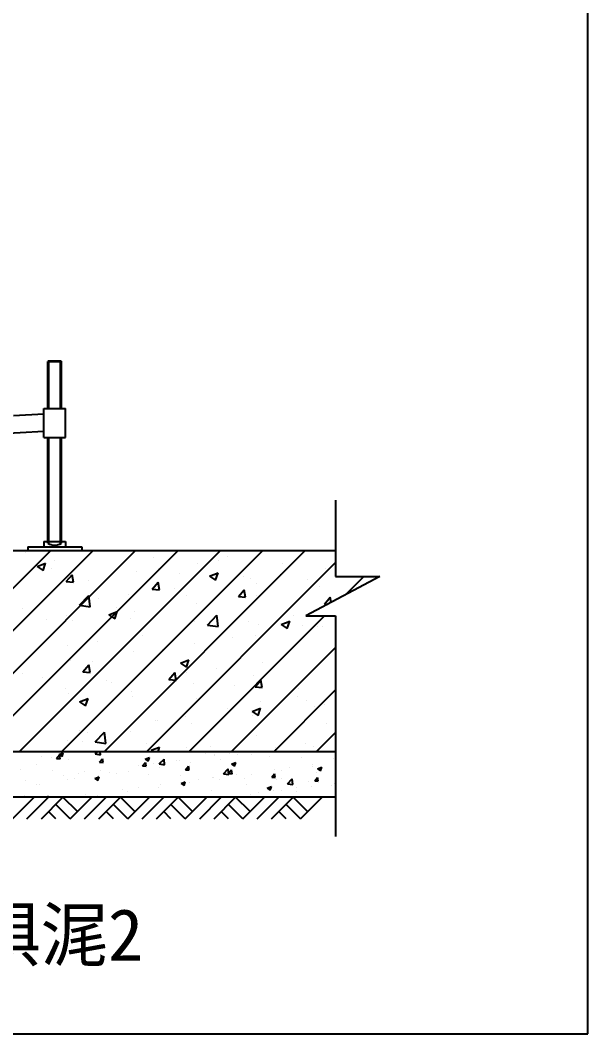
# Model space of a CAD drawing. Header units: metres. Extents: x 0 to 440, y 0 to 311.
# Drawn here: x 336.1 to 440.1, y 0 to 185.7 of the extents above; entities that cross this region are included whole.
import ezdxf

# ---------------------------------------------------------------- set-up
doc = ezdxf.new("R2010")
doc.units = ezdxf.units.M
doc.layers.add(' ', color=7, linetype='Continuous')

msp = doc.modelspace()

# ---------------------------------------------------------------- linework, layer by layer
at = {"layer": ' '}
for p, q in [((341.31, 123.33), (341.18, 123.19)), ((341.18, 114.58), (341.18, 123.19)), ((341.18, 123.19), (343.68, 123.19)), ((341.31, 123.33), (343.55, 123.33)), ((341.37, 114.58), (341.37, 123.33)), ((343.49, 114.58), (343.49, 123.33)), ((343.55, 123.33), (343.68, 123.19)), ((343.68, 114.58), (343.68, 123.19)), ((334.86, 113.32), (340.45, 113.64)), ((340.45, 109.3), (340.45, 114.58)), ((340.45, 114.58), (344.41, 114.58)), ((344.41, 109.3), (344.41, 114.58)), ((275.11, 106.83), (340.45, 110.46)), ((340.45, 109.3), (344.41, 109.3)), ((341.18, 89.9), (341.18, 109.3)), ((341.37, 89.8), (341.37, 109.3)), ((343.49, 89.8), (343.49, 109.3)), ((343.68, 89.9), (343.68, 109.3)), ((337.48, 89.24), (337.48, 88.58)), ((337.48, 89.24), (347.38, 89.24)), ((340.45, 90.23), (340.45, 89.24)), ((340.45, 90.23), (341.18, 90.23)), ((341.18, 90.23), (343.68, 90.23)), ((343.68, 90.23), (344.41, 90.23)), ((344.41, 90.23), (344.41, 89.24)), ((347.38, 89.24), (347.38, 88.58))]:
    msp.add_line(p, q, dxfattribs=at)
msp.add_arc((342.43, 91.99), 2.44, 239.01, 300.99, dxfattribs=at)
for p, q in [((440.15, 0), (440.15, 311.22)), ((393.89, 97.77), (393.89, 83.78)), ((262.17, 88.58), (393.89, 88.58)), ((304.8, 51.69), (341.69, 88.58)), ((312.57, 51.69), (349.47, 88.58)), ((320.35, 51.69), (357.25, 88.58)), ((328.13, 51.69), (365.03, 88.58)), ((335.91, 51.69), (372.8, 88.58)), ((337.14, 88.24), (337.14, 88.24)), ((343.69, 51.69), (380.58, 88.58)), ((348.88, 87.74), (348.88, 87.74)), ((351.46, 51.69), (388.36, 88.58)), ((356.29, 88.52), (356.29, 88.52)), ((374.19, 87.42), (374.19, 87.42)), ((379.75, 87.65), (379.75, 87.65)), ((339.21, 85.63), (340.75, 86.22)), ((339.21, 85.63), (340.3, 84.89)), ((340.3, 84.89), (340.75, 86.22)), ((342.39, 86.69), (342.39, 86.69)), ((359.24, 51.69), (393.89, 86.34)), ((360.62, 87.25), (360.62, 87.25)), ((368.63, 86.24), (368.63, 86.24)), ((372.37, 86.75), (372.37, 86.75)), ((384.11, 86.25), (384.11, 86.25)), ((341.77, 85.28), (341.77, 85.28)), ((344.53, 82.87), (345.6, 84.13)), ((345.85, 82.76), (345.6, 84.13)), ((353.52, 84.79), (353.52, 84.79)), ((357.34, 84.69), (357.34, 84.69)), ((361.36, 85.22), (361.36, 85.22)), ((365.26, 84.29), (365.26, 84.29)), ((370.82, 83.87), (372.36, 84.46)), ((370.82, 83.87), (371.92, 83.13)), ((371.92, 83.13), (372.36, 84.46)), ((377.01, 83.8), (377.01, 83.8)), ((383.74, 84.22), (383.74, 84.22)), ((402.01, 83.78), (388.48, 76.57)), ((392.07, 85.32), (392.07, 85.32)), ((392.29, 84.79), (392.29, 84.79)), ((393.89, 83.78), (402.01, 83.78)), ((395.8, 80.47), (399.11, 83.78)), ((344.53, 82.87), (345.85, 82.76)), ((345.91, 83.04), (345.91, 83.04)), ((348.53, 83.02), (348.53, 83.02)), ((360.31, 81.49), (361.37, 82.75)), ((361.63, 81.37), (361.37, 82.75)), ((378.23, 83.5), (378.23, 83.5)), ((379.46, 82.59), (379.46, 82.59)), ((388.75, 83.3), (388.75, 83.3)), ((390.91, 81.97), (390.91, 81.97)), ((346.94, 78.55), (348.66, 80.34)), ((348.9, 78.25), (348.66, 80.34)), ((356.01, 80.57), (356.01, 80.57)), ((360.31, 81.49), (361.63, 81.38)), ((364.34, 81.67), (364.34, 81.67)), ((366.63, 80.39), (366.63, 80.39)), ((376.09, 80.11), (377.15, 81.37)), ((376.09, 80.11), (377.41, 79.99)), ((377.41, 79.99), (377.15, 81.37)), ((379.48, 80.32), (379.48, 80.32)), ((391.87, 78.73), (392.93, 79.99)), ((393.11, 79.03), (392.93, 79.99)), ((336.6, 78.02), (336.6, 78.02)), ((346.94, 78.55), (348.9, 78.25)), ((350.5, 79.85), (350.5, 79.85)), ((353.8, 78.19), (353.8, 78.19)), ((368.37, 78.91), (368.37, 78.91)), ((391.87, 78.73), (392.44, 78.68)), ((344.5, 76.56), (344.5, 76.56)), ((352.34, 76.77), (353.88, 77.37)), ((352.34, 76.77), (353.43, 76.04)), ((353.43, 76.04), (353.88, 77.37)), ((357.07, 77.36), (357.07, 77.36)), ((367.02, 51.69), (391.9, 76.57)), ((370.42, 74.91), (372.14, 76.7)), ((372.38, 74.61), (372.14, 76.7)), ((386.28, 76.64), (386.28, 76.64)), ((388.48, 76.57), (393.89, 76.57)), ((393.89, 76.57), (393.89, 36.16)), ((393.89, 76.57), (393.89, 75.96)), ((340.97, 75.98), (340.97, 75.98)), ((345.64, 75.72), (345.64, 75.72)), ((356.25, 76.06), (356.25, 76.06)), ((367.99, 75.57), (367.99, 75.57)), ((370.42, 74.91), (372.38, 74.61)), ((372.45, 74.82), (372.45, 74.82)), ((377.95, 75.54), (377.95, 75.54)), ((379.74, 75.07), (379.74, 75.07)), ((383.96, 75.01), (385.5, 75.6)), ((383.96, 75.01), (385.05, 74.27)), ((385.05, 74.27), (385.5, 75.6)), ((387.86, 74.89), (387.86, 74.89)), ((390.64, 74.65), (390.64, 74.65)), ((391.48, 74.58), (391.48, 74.58)), ((358.55, 72.99), (358.55, 72.99)), ((375.03, 72.69), (375.03, 72.69)), ((379.21, 73), (379.21, 73)), ((344.71, 71.17), (344.71, 71.17)), ((350.22, 71.89), (350.22, 71.89)), ((368.1, 71.59), (368.1, 71.59)), ((374.8, 51.69), (393.89, 70.78)), ((356.8, 70.04), (356.8, 70.04)), ((362.2, 70.49), (362.2, 70.49)), ((345.38, 68.39), (345.38, 68.39)), ((347.59, 66.32), (348.65, 67.59)), ((348.9, 66.21), (348.65, 67.59)), ((349.37, 68.28), (349.37, 68.28)), ((365.47, 67.92), (367.01, 68.51)), ((365.47, 67.92), (366.56, 67.18)), ((366.56, 67.18), (367.01, 68.51)), ((372.17, 66.87), (372.17, 66.87)), ((380.5, 67.96), (380.5, 67.96)), ((390.37, 67.32), (390.37, 67.32)), ((336.54, 66.08), (336.54, 66.08)), ((340.22, 65.32), (340.22, 65.32)), ((347.59, 66.32), (348.9, 66.21)), ((363.37, 64.94), (364.43, 66.21)), ((364.68, 64.83), (364.43, 66.21)), ((366.66, 66.14), (366.66, 66.14)), ((378.94, 65.67), (378.94, 65.67)), ((344.43, 63.22), (344.43, 63.22)), ((351.96, 64.82), (351.96, 64.82)), ((352.76, 64.31), (352.76, 64.31)), ((363.37, 64.94), (364.68, 64.83)), ((363.71, 64.33), (363.71, 64.33)), ((367.83, 64.27), (367.83, 64.27)), ((375.45, 63.83), (375.45, 63.83)), ((379.15, 63.56), (380.21, 64.83)), ((379.15, 63.56), (380.46, 63.45)), ((380.46, 63.45), (380.21, 64.83)), ((387.2, 63.33), (387.2, 63.33)), ((338.92, 62.49), (338.92, 62.49)), ((344.86, 62.36), (344.86, 62.36)), ((346.99, 60.82), (348.53, 61.41)), ((348.08, 60.08), (348.53, 61.41)), ((356.54, 62.72), (356.54, 62.72)), ((356.6, 61.87), (356.6, 61.87)), ((368.35, 61.37), (368.35, 61.37)), ((382.58, 51.69), (393.89, 63)), ((386.95, 61.77), (386.95, 61.77)), ((345.11, 61.07), (345.11, 61.07)), ((346.99, 60.82), (348.08, 60.08)), ((374.12, 59.56), (374.12, 59.56)), ((378.6, 59.06), (380.14, 59.65)), ((379.7, 58.32), (380.14, 59.65)), ((380.09, 60.87), (380.09, 60.87)), ((388.6, 61.12), (388.6, 61.12)), ((390.1, 60), (390.1, 60)), ((391.83, 60.38), (391.83, 60.38)), ((366.38, 58.19), (366.38, 58.19)), ((374.71, 59.29), (374.71, 59.29)), ((378.6, 59.06), (379.7, 58.32)), ((378.68, 58.35), (378.68, 58.35)), ((360.87, 57.47), (360.87, 57.47)), ((361.29, 57.36), (361.29, 57.36)), ((367.56, 56.94), (367.56, 56.94)), ((392.22, 56.93), (392.22, 56.93)), ((338.64, 54.54), (338.64, 54.54)), ((346.98, 55.64), (346.98, 55.64)), ((348.46, 55.16), (348.46, 55.16)), ((349.86, 53.48), (351.57, 55.27)), ((351.82, 53.18), (351.57, 55.27)), ((356.27, 55.39), (356.27, 55.39)), ((379.39, 54.73), (379.39, 54.73)), ((390.36, 51.69), (393.89, 55.22)), ((344.84, 53.74), (344.84, 53.74)), ((347.59, 53.64), (347.59, 53.64)), ((349.86, 53.48), (351.82, 53.18)), ((359.33, 53.14), (359.33, 53.14)), ((360.12, 51.96), (361.66, 52.55)), ((361.37, 51.69), (361.66, 52.55)), ((366.56, 52.53), (366.56, 52.53)), ((371.07, 52.65), (371.07, 52.65)), ((382.82, 52.44), (382.82, 52.44)), ((382.82, 52.15), (382.82, 52.15)), ((388.32, 53.16), (388.32, 53.16)), ((389.84, 52.68), (389.84, 52.68)), ((393.89, 51.69), (219.6, 51.69)), ((339.92, 50.75), (339.92, 50.75)), ((341.82, 50.54), (341.82, 50.54)), ((342.75, 50.46), (343.28, 51.1)), ((342.75, 50.46), (343.41, 50.41)), ((343.21, 51.19), (343.98, 51.49)), ((343.21, 51.19), (343.76, 50.83)), ((343.41, 50.41), (343.28, 51.1)), ((343.76, 50.83), (343.98, 51.49)), ((344.87, 50.2), (344.87, 50.2)), ((346.86, 51.66), (346.86, 51.66)), ((348.23, 51.64), (348.23, 51.64)), ((349.86, 51.28), (350.25, 51.69)), ((349.86, 51.28), (350.84, 51.13)), ((350.51, 50.98), (350.51, 50.98)), ((350.64, 49.77), (351.17, 50.41)), ((350.84, 51.13), (350.77, 51.69)), ((351.3, 49.72), (351.17, 50.41)), ((356.07, 51.68), (356.07, 51.68)), ((359.02, 50.31), (359.79, 50.61)), ((359.02, 50.31), (359.56, 49.94)), ((359.56, 49.94), (359.79, 50.61)), ((360.12, 51.96), (360.53, 51.69)), ((361.6, 49.46), (362.46, 50.35)), ((362.58, 49.31), (362.46, 50.35)), ((364.15, 51.64), (364.15, 51.64)), ((370.02, 51.39), (370.02, 51.39)), ((371.68, 51.1), (371.68, 51.1)), ((371.7, 50.98), (371.7, 50.98)), ((372.85, 50.32), (372.85, 50.32)), ((374.46, 51.34), (374.46, 51.34)), ((375.89, 51.14), (375.89, 51.14)), ((378.57, 51.15), (378.57, 51.15)), ((381.77, 50.89), (381.77, 50.89)), ((387.64, 50.64), (387.64, 50.64)), ((393.51, 50.4), (393.51, 50.4)), ((393.73, 51.69), (393.89, 51.85)), ((336.15, 48.51), (336.15, 48.51)), ((339.15, 49.38), (339.15, 49.38)), ((350.64, 49.77), (351.3, 49.72)), ((357.84, 49.15), (357.84, 49.15)), ((358.53, 49.08), (359.06, 49.72)), ((358.53, 49.08), (359.19, 49.03)), ((358.85, 48.89), (358.85, 48.89)), ((359.19, 49.03), (359.06, 49.72)), ((360.59, 49.51), (360.59, 49.51)), ((361.6, 49.46), (362.58, 49.31)), ((361.65, 48.84), (361.65, 48.84)), ((364.76, 50.06), (364.76, 50.06)), ((365.27, 49.99), (365.27, 49.99)), ((366.42, 48.39), (366.95, 49.03)), ((366.42, 48.39), (367.08, 48.34)), ((367.08, 48.34), (366.95, 49.03)), ((367.3, 49.62), (367.3, 49.62)), ((373.34, 47.64), (374.2, 48.53)), ((374.32, 47.49), (374.2, 48.53)), ((374.31, 47.7), (374.84, 48.34)), ((374.83, 49.43), (375.6, 49.73)), ((374.83, 49.43), (375.37, 49.06)), ((374.97, 47.65), (374.84, 48.34)), ((375.37, 49.06), (375.6, 49.73)), ((382.68, 48.46), (382.68, 48.46)), ((385.43, 48.83), (385.43, 48.83)), ((389.6, 49.37), (389.6, 49.37)), ((389.64, 48.96), (389.64, 48.96)), ((390.63, 48.55), (391.4, 48.85)), ((390.63, 48.55), (391.18, 48.18)), ((391.18, 48.18), (391.4, 48.85)), ((342.03, 48.27), (342.03, 48.27)), ((343.97, 47.33), (343.97, 47.33)), ((344.73, 46.54), (344.73, 46.54)), ((346.02, 46.69), (346.02, 46.69)), ((346.72, 47.69), (346.72, 47.69)), ((347.9, 48.02), (347.9, 48.02)), ((349.77, 46.77), (350.55, 47.06)), ((349.77, 46.77), (350.32, 46.4)), ((350.32, 46.4), (350.55, 47.06)), ((350.38, 47.32), (350.38, 47.32)), ((350.89, 48.24), (350.89, 48.24)), ((352.44, 47.79), (352.44, 47.79)), ((353.77, 47.77), (353.77, 47.77)), ((355.94, 48.02), (355.94, 48.02)), ((359.64, 47.52), (359.64, 47.52)), ((365.51, 47.27), (365.51, 47.27)), ((368.81, 46.64), (368.81, 46.64)), ((371.39, 47.03), (371.39, 47.03)), ((371.56, 47), (371.56, 47)), ((372.72, 46.66), (372.72, 46.66)), ((373.34, 47.64), (374.32, 47.49)), ((374.31, 47.7), (374.97, 47.65)), ((375.73, 47.55), (375.73, 47.55)), ((377.26, 46.78), (377.26, 46.78)), ((378.43, 47.49), (378.43, 47.49)), ((382.2, 47.01), (382.73, 47.65)), ((382.2, 47.01), (382.86, 46.96)), ((382.86, 46.96), (382.73, 47.64)), ((383.13, 46.53), (383.13, 46.53)), ((384.06, 46.73), (384.06, 46.73)), ((384.08, 48.26), (384.08, 48.26)), ((385.08, 45.82), (385.94, 46.71)), ((386.06, 45.67), (385.94, 46.71)), ((390.09, 46.32), (390.62, 46.96)), ((390.47, 47.84), (390.47, 47.84)), ((390.75, 46.27), (390.62, 46.95)), ((337.02, 46.41), (337.02, 46.41)), ((339.02, 45.72), (339.02, 45.72)), ((339.61, 45.59), (339.61, 45.59)), ((354.94, 44.81), (354.94, 44.81)), ((357.7, 45.17), (357.7, 45.17)), ((361.51, 45.18), (361.51, 45.18)), ((361.86, 45.72), (361.86, 45.72)), ((365.58, 45.88), (366.35, 46.18)), ((365.58, 45.88), (366.13, 45.52)), ((366.13, 45.52), (366.35, 46.18)), ((367.16, 45.96), (367.16, 45.96)), ((377.64, 45.63), (377.64, 45.63)), ((381.39, 45), (382.16, 45.3)), ((381.39, 45), (381.94, 44.63)), ((381.94, 44.63), (382.16, 45.3)), ((383.95, 44.6), (383.95, 44.6)), ((385.08, 45.82), (386.06, 45.67)), ((386.7, 45.04), (386.7, 45.04)), ((389, 46.28), (389, 46.28)), ((389.5, 45.3), (389.5, 45.3)), ((390.09, 46.32), (390.75, 46.27)), ((393.11, 45.42), (393.11, 45.42)), ((393.65, 45.95), (393.65, 45.95)), ((393.89, 43.35), (219.6, 43.35)), ((334.71, 39.39), (338.67, 43.35)), ((336.78, 43.35), (336.92, 43.51)), ((336.95, 43.35), (336.92, 43.51)), ((337.34, 39.39), (341.3, 43.35)), ((339.97, 39.39), (343.93, 43.35)), ((340.88, 43.35), (341.3, 43.51)), ((341.25, 43.35), (341.3, 43.51)), ((346.58, 40.71), (343.93, 43.35)), ((345.26, 39.39), (349.22, 43.35)), ((347.89, 39.39), (351.85, 43.35)), ((348, 43.9), (348, 43.9)), ((350.25, 43.65), (350.25, 43.65)), ((350.52, 39.39), (354.48, 43.35)), ((357.13, 40.71), (354.48, 43.35)), ((355.8, 44.36), (355.8, 44.36)), ((355.81, 39.39), (359.77, 43.35)), ((358.44, 39.39), (362.4, 43.35)), ((361.08, 39.39), (365.04, 43.35)), ((364.81, 43.43), (364.81, 43.43)), ((367.68, 40.71), (365.04, 43.35)), ((366.36, 39.39), (370.32, 43.35)), ((369, 39.39), (372.96, 43.35)), ((371.23, 44.53), (371.23, 44.53)), ((371.63, 39.39), (375.59, 43.35)), ((378.23, 40.71), (375.59, 43.35)), ((376.92, 39.39), (380.88, 43.35)), ((378.3, 43.82), (378.3, 43.82)), ((379.55, 39.39), (383.51, 43.35)), ((379.78, 44.12), (379.78, 44.12)), ((382.18, 39.39), (386.14, 43.35)), ((382.54, 44.49), (382.54, 44.49)), ((388.79, 40.71), (386.14, 43.35)), ((386.69, 44.32), (386.69, 44.32)), ((387.47, 39.39), (391.43, 43.35)), ((345.26, 39.39), (342.62, 42.04)), ((355.81, 39.39), (353.17, 42.04)), ((366.36, 39.39), (363.72, 42.04)), ((376.92, 39.39), (374.27, 42.04)), ((387.47, 39.39), (384.83, 42.04)), ((342.63, 39.39), (341.3, 40.72)), ((353.18, 39.39), (351.85, 40.72)), ((363.73, 39.39), (362.4, 40.72)), ((374.28, 39.39), (372.96, 40.72)), ((384.84, 39.39), (383.51, 40.72)), ((0, 0), (440.15, 0))]:
    msp.add_line(p, q)

# ---------------------------------------------------------------- texts
msp.add_text('鍦颁笅瀹ゅ栧欐ā鏉挎敮璁惧浘2', height=9.5).set_placement((184.36, 13.38))

doc.saveas('drawing.dxf')
